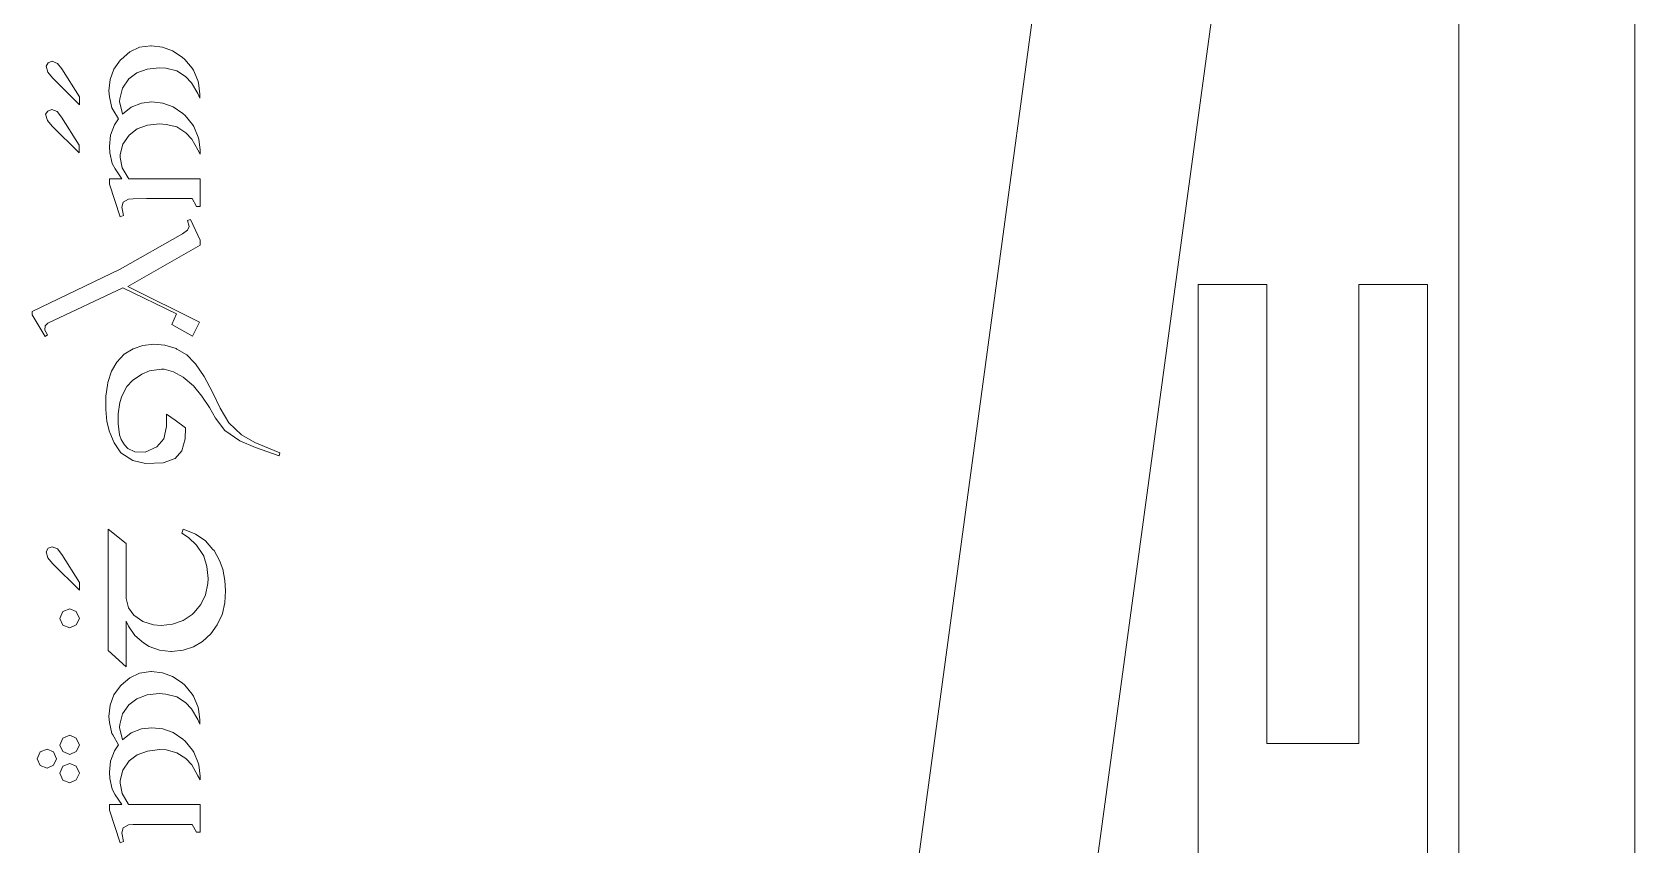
# Model space of a CAD drawing. Header units: inches. Extents: x -25.4 to 25.4, y -23 to 23.1.
# Drawn here: x 7.04 to 12.28, y 1.12 to 3.78 of the extents above; entities that cross this region are included whole.
import ezdxf

# ---------------------------------------------------------------- set-up
doc = ezdxf.new("R2010")
doc.units = ezdxf.units.IN
doc.header["$MEASUREMENT"] = 0
doc.layers.add('cut', color=6, linetype='Continuous', lineweight=0)
doc.layers.add('etch', color=1, linetype='Continuous', lineweight=0)

msp = doc.modelspace()

# ---------------------------------------------------------------- linework, layer by layer
at = {"layer": 'cut', "color": 6, "lineweight": 9, "true_color": 0xff00ff}
for points in [[(12.2776, -18.9912), (12.2776, -18.9912), (12.2776, 13.1996), (12.2776, 13.1996)], [(11.3387, 11.4337), (11.3387, 11.4337), (7.7494, -15.0549), (7.7494, -15.0549)], [(8.3689, -14.7462), (8.3689, -14.7462), (11.7022, 9.7698), (11.7022, 9.7698)], [(11.7022, 9.7698), (11.7022, 9.7698), (11.7022, -17.6314), (11.7022, -17.6314)], [(11.0747, 2.9563), (11.0747, 2.9563), (10.8497, 2.9563), (10.8497, 2.9563)], [(10.8497, 2.9563), (10.8497, 2.9563), (10.8497, -1.5437), (10.8497, -1.5437)], [(11.0747, 1.4563), (11.0747, 1.4563), (11.0747, 2.9563), (11.0747, 2.9563)], [(11.5997, 2.9563), (11.5997, 2.9563), (11.3747, 2.9563), (11.3747, 2.9563)], [(11.3747, 2.9563), (11.3747, 2.9563), (11.3747, 1.4563), (11.3747, 1.4563)], [(11.5997, 2.9563), (11.5997, 2.9563), (11.5997, -1.5437), (11.5997, -1.5437)], [(11.3747, 1.4563), (11.3747, 1.4563), (11.0747, 1.4563), (11.0747, 1.4563)]]:
    msp.add_open_spline(points, degree=3, dxfattribs=at)
at = {"layer": 'cut', "color": 1, "lineweight": 9, "true_color": 0xff0000}
for points in [[(7.3899, 3.7313), (7.3899, 3.7313), (7.3579, 3.7163), (7.3579, 3.7163)], [(7.4265, 3.736), (7.4265, 3.736), (7.3899, 3.7313), (7.3899, 3.7313)], [(7.4284, 3.736), (7.4284, 3.736), (7.4265, 3.736), (7.4265, 3.736)], [(7.4651, 3.7322), (7.4651, 3.7322), (7.4284, 3.736), (7.4284, 3.736)], [(7.4979, 3.72), (7.4979, 3.72), (7.4651, 3.7322), (7.4651, 3.7322)], [(7.529, 3.6993), (7.529, 3.6993), (7.4979, 3.72), (7.4979, 3.72)], [(7.0844, 3.6702), (7.0844, 3.6702), (7.091, 3.6805), (7.091, 3.6805)], [(7.0901, 3.6505), (7.0901, 3.6505), (7.0844, 3.6702), (7.0844, 3.6702)], [(7.091, 3.6805), (7.091, 3.6805), (7.1042, 3.6862), (7.1042, 3.6862)], [(7.1042, 3.6862), (7.1042, 3.6862), (7.1211, 3.6787), (7.1211, 3.6787)], [(7.1211, 3.6787), (7.1211, 3.6787), (7.1352, 3.6608), (7.1352, 3.6608)], [(7.3278, 3.6899), (7.3278, 3.6899), (7.3062, 3.6599), (7.3062, 3.6599)], [(7.3297, 3.6918), (7.3297, 3.6918), (7.3278, 3.6899), (7.3278, 3.6899)], [(7.3579, 3.7163), (7.3579, 3.7163), (7.3297, 3.6918), (7.3297, 3.6918)], [(7.5374, 3.6918), (7.5374, 3.6918), (7.529, 3.6993), (7.529, 3.6993)], [(7.5619, 3.6627), (7.5619, 3.6627), (7.5374, 3.6918), (7.5374, 3.6918)], [(7.1051, 3.6317), (7.1051, 3.6317), (7.0901, 3.6505), (7.0901, 3.6505)], [(7.1934, 3.5433), (7.1934, 3.5433), (7.1051, 3.6317), (7.1051, 3.6317)], [(7.1352, 3.6608), (7.1352, 3.6608), (7.1934, 3.5696), (7.1934, 3.5696)], [(7.294, 3.626), (7.294, 3.626), (7.2893, 3.5894), (7.2893, 3.5894)], [(7.3062, 3.6599), (7.3062, 3.6599), (7.294, 3.626), (7.294, 3.626)], [(7.3335, 3.5978), (7.3335, 3.5978), (7.3551, 3.6279), (7.3551, 3.6279)], [(7.3551, 3.6279), (7.3551, 3.6279), (7.3805, 3.6476), (7.3805, 3.6476)], [(7.3805, 3.6476), (7.3805, 3.6476), (7.4143, 3.6599), (7.4143, 3.6599)], [(7.4143, 3.6599), (7.4143, 3.6599), (7.4538, 3.6646), (7.4538, 3.6646)], [(7.4538, 3.6646), (7.4538, 3.6646), (7.4754, 3.6627), (7.4754, 3.6627)], [(7.4754, 3.6627), (7.4754, 3.6627), (7.5111, 3.6542), (7.5111, 3.6542)], [(7.5111, 3.6542), (7.5111, 3.6542), (7.5402, 3.6354), (7.5402, 3.6354)], [(7.5402, 3.6354), (7.5402, 3.6354), (7.56, 3.6148), (7.56, 3.6148)], [(7.5656, 3.6561), (7.5656, 3.6561), (7.5619, 3.6627), (7.5619, 3.6627)], [(7.5806, 3.6223), (7.5806, 3.6223), (7.5656, 3.6561), (7.5656, 3.6561)], [(7.5825, 3.6148), (7.5825, 3.6148), (7.5806, 3.6223), (7.5806, 3.6223)], [(7.1934, 3.5696), (7.1934, 3.5696), (7.1934, 3.5433), (7.1934, 3.5433)], [(7.2893, 3.5894), (7.2893, 3.5894), (7.2912, 3.5696), (7.2912, 3.5696)], [(7.2912, 3.5696), (7.2912, 3.5696), (7.2996, 3.5339), (7.2996, 3.5339)], [(7.3241, 3.5537), (7.3241, 3.5537), (7.325, 3.5631), (7.325, 3.5631)], [(7.325, 3.5631), (7.325, 3.5631), (7.3335, 3.5978), (7.3335, 3.5978)], [(7.56, 3.6148), (7.56, 3.6148), (7.5797, 3.58), (7.5797, 3.58)], [(7.5797, 3.58), (7.5797, 3.58), (7.5872, 3.5649), (7.5872, 3.5649)], [(7.5863, 3.5781), (7.5863, 3.5781), (7.5825, 3.6148), (7.5825, 3.6148)], [(7.5872, 3.5649), (7.5872, 3.5649), (7.5863, 3.5781), (7.5863, 3.5781)], [(7.0826, 3.5123), (7.0826, 3.5123), (7.0901, 3.5227), (7.0901, 3.5227)], [(7.0891, 3.4926), (7.0891, 3.4926), (7.0826, 3.5123), (7.0826, 3.5123)], [(7.0901, 3.5227), (7.0901, 3.5227), (7.1032, 3.5283), (7.1032, 3.5283)], [(7.1032, 3.5283), (7.1032, 3.5283), (7.1201, 3.5217), (7.1201, 3.5217)], [(7.1201, 3.5217), (7.1201, 3.5217), (7.1342, 3.5029), (7.1342, 3.5029)], [(7.2996, 3.5339), (7.2996, 3.5339), (7.3025, 3.5283), (7.3025, 3.5283)], [(7.3025, 3.5283), (7.3025, 3.5283), (7.3213, 3.4973), (7.3213, 3.4973)], [(7.3325, 3.518), (7.3325, 3.518), (7.3241, 3.5537), (7.3241, 3.5537)], [(7.3344, 3.5133), (7.3344, 3.5133), (7.3325, 3.518), (7.3325, 3.518)], [(7.3626, 3.5358), (7.3626, 3.5358), (7.3344, 3.5133), (7.3344, 3.5133)], [(7.3964, 3.549), (7.3964, 3.549), (7.3626, 3.5358), (7.3626, 3.5358)], [(7.4303, 3.5527), (7.4303, 3.5527), (7.3964, 3.549), (7.3964, 3.549)], [(7.466, 3.549), (7.466, 3.549), (7.4303, 3.5527), (7.4303, 3.5527)], [(7.4998, 3.5368), (7.4998, 3.5368), (7.466, 3.549), (7.466, 3.549)], [(7.5308, 3.5151), (7.5308, 3.5151), (7.4998, 3.5368), (7.4998, 3.5368)], [(7.5384, 3.5086), (7.5384, 3.5086), (7.5308, 3.5151), (7.5308, 3.5151)], [(7.1042, 3.4738), (7.1042, 3.4738), (7.0891, 3.4926), (7.0891, 3.4926)], [(7.1925, 3.3864), (7.1925, 3.3864), (7.1042, 3.4738), (7.1042, 3.4738)], [(7.1342, 3.5029), (7.1342, 3.5029), (7.1925, 3.4118), (7.1925, 3.4118)], [(7.3081, 3.4775), (7.3081, 3.4775), (7.2949, 3.4437), (7.2949, 3.4437)], [(7.3213, 3.4973), (7.3213, 3.4973), (7.3081, 3.4775), (7.3081, 3.4775)], [(7.356, 3.4446), (7.356, 3.4446), (7.3823, 3.4644), (7.3823, 3.4644)], [(7.3823, 3.4644), (7.3823, 3.4644), (7.4152, 3.4766), (7.4152, 3.4766)], [(7.4152, 3.4766), (7.4152, 3.4766), (7.4547, 3.4813), (7.4547, 3.4813)], [(7.4547, 3.4813), (7.4547, 3.4813), (7.4763, 3.4794), (7.4763, 3.4794)], [(7.4763, 3.4794), (7.4763, 3.4794), (7.512, 3.471), (7.512, 3.471)], [(7.512, 3.471), (7.512, 3.471), (7.5412, 3.4522), (7.5412, 3.4522)], [(7.5628, 3.4794), (7.5628, 3.4794), (7.5384, 3.5086), (7.5384, 3.5086)], [(7.5675, 3.4728), (7.5675, 3.4728), (7.5628, 3.4794), (7.5628, 3.4794)], [(7.5816, 3.4381), (7.5816, 3.4381), (7.5675, 3.4728), (7.5675, 3.4728)], [(7.1925, 3.4118), (7.1925, 3.4118), (7.1925, 3.3864), (7.1925, 3.3864)], [(7.2949, 3.4437), (7.2949, 3.4437), (7.2912, 3.4071), (7.2912, 3.4071)], [(7.2912, 3.4071), (7.2912, 3.4071), (7.2921, 3.3864), (7.2921, 3.3864)], [(7.326, 3.3807), (7.326, 3.3807), (7.3354, 3.4146), (7.3354, 3.4146)], [(7.3354, 3.4146), (7.3354, 3.4146), (7.356, 3.4446), (7.356, 3.4446)], [(7.5412, 3.4522), (7.5412, 3.4522), (7.5609, 3.4315), (7.5609, 3.4315)], [(7.5609, 3.4315), (7.5609, 3.4315), (7.5806, 3.3958), (7.5806, 3.3958)], [(7.5835, 3.4315), (7.5835, 3.4315), (7.5816, 3.4381), (7.5816, 3.4381)], [(7.5882, 3.3948), (7.5882, 3.3948), (7.5835, 3.4315), (7.5835, 3.4315)], [(7.2921, 3.3864), (7.2921, 3.3864), (7.3006, 3.3516), (7.3006, 3.3516)], [(7.326, 3.3713), (7.326, 3.3713), (7.326, 3.3807), (7.326, 3.3807)], [(7.3325, 3.3375), (7.3325, 3.3375), (7.326, 3.3713), (7.326, 3.3713)], [(7.5806, 3.3958), (7.5806, 3.3958), (7.5882, 3.3826), (7.5882, 3.3826)], [(7.5882, 3.3826), (7.5882, 3.3826), (7.5882, 3.3948), (7.5882, 3.3948)], [(7.2912, 3.3018), (7.2912, 3.3018), (7.2912, 3.2839), (7.2912, 3.2839)], [(7.3316, 3.3018), (7.3316, 3.3018), (7.2912, 3.3018), (7.2912, 3.3018)], [(7.3006, 3.3516), (7.3006, 3.3516), (7.31, 3.3338), (7.31, 3.3338)], [(7.31, 3.3338), (7.31, 3.3338), (7.3316, 3.3018), (7.3316, 3.3018)], [(7.3523, 3.3046), (7.3523, 3.3046), (7.3325, 3.3375), (7.3325, 3.3375)], [(7.3542, 3.3018), (7.3542, 3.3018), (7.3523, 3.3046), (7.3523, 3.3046)], [(7.5882, 3.3018), (7.5882, 3.3018), (7.3542, 3.3018), (7.3542, 3.3018)], [(7.5882, 3.2116), (7.5882, 3.2116), (7.5882, 3.3018), (7.5882, 3.3018)], [(7.2912, 3.2839), (7.2912, 3.2839), (7.326, 3.1768), (7.326, 3.1768)], [(7.3316, 3.2088), (7.3316, 3.2088), (7.3363, 3.2257), (7.3363, 3.2257)], [(7.3372, 3.1815), (7.3372, 3.1815), (7.3316, 3.2088), (7.3316, 3.2088)], [(7.3363, 3.2257), (7.3363, 3.2257), (7.3532, 3.2351), (7.3532, 3.2351)], [(7.3532, 3.2351), (7.3532, 3.2351), (7.3692, 3.236), (7.3692, 3.236)], [(7.3692, 3.236), (7.3692, 3.236), (7.4124, 3.237), (7.4124, 3.237)], [(7.4124, 3.237), (7.4124, 3.237), (7.5619, 3.237), (7.5619, 3.237)], [(7.5619, 3.237), (7.5619, 3.237), (7.5759, 3.2116), (7.5759, 3.2116)], [(7.5759, 3.2116), (7.5759, 3.2116), (7.5882, 3.2116), (7.5882, 3.2116)], [(7.326, 3.1768), (7.326, 3.1768), (7.3372, 3.1815), (7.3372, 3.1815)], [(7.5562, 3.1684), (7.5562, 3.1684), (7.5468, 3.1655), (7.5468, 3.1655)], [(7.5468, 3.1655), (7.5468, 3.1655), (7.5515, 3.1458), (7.5515, 3.1458)], [(7.5515, 3.1458), (7.5515, 3.1458), (7.5468, 3.1336), (7.5468, 3.1336)], [(7.5882, 3.1016), (7.5882, 3.1016), (7.5562, 3.1684), (7.5562, 3.1684)], [(7.5468, 3.1336), (7.5468, 3.1336), (7.5299, 3.1214), (7.5299, 3.1214)], [(7.5882, 3.0847), (7.5882, 3.0847), (7.5882, 3.1016), (7.5882, 3.1016)]]:
    msp.add_open_spline(points, degree=3, dxfattribs=at)
at = {"layer": 'etch', "color": 1, "lineweight": 9, "true_color": 0xff0000}
for points in [[(7.5299, 3.1214), (7.5299, 3.1214), (7.3269, 3.0067), (7.3269, 3.0067)], [(7.3513, 2.9494), (7.3513, 2.9494), (7.5882, 3.0847), (7.5882, 3.0847)], [(7.3269, 3.0067), (7.3269, 3.0067), (7.0384, 2.8676), (7.0384, 2.8676)], [(7.0901, 2.83), (7.0901, 2.83), (7.3354, 2.9456), (7.3354, 2.9456)], [(7.3354, 2.9456), (7.3354, 2.9456), (7.5102, 2.8601), (7.5102, 2.8601)], [(7.5853, 2.8328), (7.5853, 2.8328), (7.3513, 2.9494), (7.3513, 2.9494)], [(7.0384, 2.8676), (7.0384, 2.8676), (7.0384, 2.8573), (7.0384, 2.8573)], [(7.0384, 2.8573), (7.0384, 2.8573), (7.0807, 2.7859), (7.0807, 2.7859)], [(7.0816, 2.8206), (7.0816, 2.8206), (7.0901, 2.83), (7.0901, 2.83)], [(7.5102, 2.8601), (7.5102, 2.8601), (7.4951, 2.8253), (7.4951, 2.8253)], [(7.5628, 2.7868), (7.5628, 2.7868), (7.5853, 2.8328), (7.5853, 2.8328)], [(7.0797, 2.8065), (7.0797, 2.8065), (7.0816, 2.8206), (7.0816, 2.8206)], [(7.0891, 2.7915), (7.0891, 2.7915), (7.0797, 2.8065), (7.0797, 2.8065)], [(7.0807, 2.7859), (7.0807, 2.7859), (7.0891, 2.7915), (7.0891, 2.7915)], [(7.4951, 2.8253), (7.4951, 2.8253), (7.5628, 2.7868), (7.5628, 2.7868)], [(7.3391, 2.7285), (7.3391, 2.7285), (7.3156, 2.7022), (7.3156, 2.7022)], [(7.3692, 2.7464), (7.3692, 2.7464), (7.3391, 2.7285), (7.3391, 2.7285)], [(7.4002, 2.7567), (7.4002, 2.7567), (7.3692, 2.7464), (7.3692, 2.7464)], [(7.4359, 2.7614), (7.4359, 2.7614), (7.4002, 2.7567), (7.4002, 2.7567)], [(7.4726, 2.7577), (7.4726, 2.7577), (7.4359, 2.7614), (7.4359, 2.7614)], [(7.5092, 2.7473), (7.5092, 2.7473), (7.4726, 2.7577), (7.4726, 2.7577)], [(7.512, 2.7454), (7.512, 2.7454), (7.5092, 2.7473), (7.5092, 2.7473)], [(7.544, 2.7266), (7.544, 2.7266), (7.512, 2.7454), (7.512, 2.7454)], [(7.5694, 2.7003), (7.5694, 2.7003), (7.544, 2.7266), (7.544, 2.7266)], [(7.2978, 2.6731), (7.2978, 2.6731), (7.2865, 2.6364), (7.2865, 2.6364)], [(7.3156, 2.7022), (7.3156, 2.7022), (7.2978, 2.6731), (7.2978, 2.6731)], [(7.3974, 2.6637), (7.3974, 2.6637), (7.4228, 2.674), (7.4228, 2.674)], [(7.4228, 2.674), (7.4228, 2.674), (7.4613, 2.6797), (7.4613, 2.6797)], [(7.4613, 2.6797), (7.4613, 2.6797), (7.4707, 2.6797), (7.4707, 2.6797)], [(7.4707, 2.6797), (7.4707, 2.6797), (7.5008, 2.6712), (7.5008, 2.6712)], [(7.5722, 2.6966), (7.5722, 2.6966), (7.5694, 2.7003), (7.5694, 2.7003)], [(7.6004, 2.6552), (7.6004, 2.6552), (7.5722, 2.6966), (7.5722, 2.6966)], [(7.2846, 2.627), (7.2846, 2.627), (7.2799, 2.5913), (7.2799, 2.5913)], [(7.2865, 2.6364), (7.2865, 2.6364), (7.2846, 2.627), (7.2846, 2.627)], [(7.3316, 2.5913), (7.3316, 2.5913), (7.3485, 2.6233), (7.3485, 2.6233)], [(7.3485, 2.6233), (7.3485, 2.6233), (7.3664, 2.643), (7.3664, 2.643)], [(7.3664, 2.643), (7.3664, 2.643), (7.3974, 2.6637), (7.3974, 2.6637)], [(7.5008, 2.6712), (7.5008, 2.6712), (7.5327, 2.6533), (7.5327, 2.6533)], [(7.5327, 2.6533), (7.5327, 2.6533), (7.5656, 2.6251), (7.5656, 2.6251)], [(7.5656, 2.6251), (7.5656, 2.6251), (7.5938, 2.5913), (7.5938, 2.5913)], [(7.6286, 2.6045), (7.6286, 2.6045), (7.6004, 2.6552), (7.6004, 2.6552)], [(7.2799, 2.5913), (7.2799, 2.5913), (7.279, 2.5509), (7.279, 2.5509)], [(7.3203, 2.534), (7.3203, 2.534), (7.325, 2.5706), (7.325, 2.5706)], [(7.325, 2.5706), (7.325, 2.5706), (7.3316, 2.5913), (7.3316, 2.5913)], [(7.5938, 2.5913), (7.5938, 2.5913), (7.6182, 2.5547), (7.6182, 2.5547)], [(7.653, 2.5518), (7.653, 2.5518), (7.6286, 2.6045), (7.6286, 2.6045)], [(7.279, 2.5509), (7.279, 2.5509), (7.279, 2.5481), (7.279, 2.5481)], [(7.279, 2.5481), (7.279, 2.5481), (7.2827, 2.5086), (7.2827, 2.5086)], [(7.3194, 2.502), (7.3194, 2.502), (7.3203, 2.534), (7.3203, 2.534)], [(7.5064, 2.5133), (7.5064, 2.5133), (7.4773, 2.5321), (7.4773, 2.5321)], [(7.4773, 2.5321), (7.4773, 2.5321), (7.4773, 2.4917), (7.4773, 2.4917)], [(7.6182, 2.5547), (7.6182, 2.5547), (7.638, 2.5199), (7.638, 2.5199)], [(7.638, 2.5199), (7.638, 2.5199), (7.669, 2.4795), (7.669, 2.4795)], [(7.6812, 2.5039), (7.6812, 2.5039), (7.653, 2.5518), (7.653, 2.5518)], [(7.2827, 2.5086), (7.2827, 2.5086), (7.2912, 2.4748), (7.2912, 2.4748)], [(7.2912, 2.4748), (7.2912, 2.4748), (7.2921, 2.472), (7.2921, 2.472)], [(7.2921, 2.472), (7.2921, 2.472), (7.3072, 2.4391), (7.3072, 2.4391)], [(7.3241, 2.4644), (7.3241, 2.4644), (7.3194, 2.502), (7.3194, 2.502)], [(7.3297, 2.4494), (7.3297, 2.4494), (7.3241, 2.4644), (7.3241, 2.4644)], [(7.4773, 2.4917), (7.4773, 2.4917), (7.4688, 2.4522), (7.4688, 2.4522)], [(7.5402, 2.4879), (7.5402, 2.4879), (7.5064, 2.5133), (7.5064, 2.5133)], [(7.5384, 2.4513), (7.5384, 2.4513), (7.5402, 2.4879), (7.5402, 2.4879)], [(7.669, 2.4795), (7.669, 2.4795), (7.7179, 2.4456), (7.7179, 2.4456)], [(7.7235, 2.4654), (7.7235, 2.4654), (7.6812, 2.5039), (7.6812, 2.5039)], [(7.7667, 2.44), (7.7667, 2.44), (7.7235, 2.4654), (7.7235, 2.4654)], [(7.3072, 2.4391), (7.3072, 2.4391), (7.3288, 2.4062), (7.3288, 2.4062)], [(7.341, 2.4325), (7.341, 2.4325), (7.3297, 2.4494), (7.3297, 2.4494)], [(7.3513, 2.4203), (7.3513, 2.4203), (7.341, 2.4325), (7.341, 2.4325)], [(7.3739, 2.4099), (7.3739, 2.4099), (7.3513, 2.4203), (7.3513, 2.4203)], [(7.4463, 2.4259), (7.4463, 2.4259), (7.4077, 2.4081), (7.4077, 2.4081)], [(7.4688, 2.4522), (7.4688, 2.4522), (7.4463, 2.4259), (7.4463, 2.4259)], [(7.5064, 2.3874), (7.5064, 2.3874), (7.528, 2.4128), (7.528, 2.4128)], [(7.528, 2.4128), (7.528, 2.4128), (7.5384, 2.4513), (7.5384, 2.4513)], [(7.7179, 2.4456), (7.7179, 2.4456), (7.7686, 2.424), (7.7686, 2.424)], [(7.8485, 2.4062), (7.8485, 2.4062), (7.7667, 2.44), (7.7667, 2.44)], [(7.7686, 2.424), (7.7686, 2.424), (7.8457, 2.3968), (7.8457, 2.3968)], [(7.3288, 2.4062), (7.3288, 2.4062), (7.3673, 2.3808), (7.3673, 2.3808)], [(7.3673, 2.3808), (7.3673, 2.3808), (7.4096, 2.3714), (7.4096, 2.3714)], [(7.4077, 2.4081), (7.4077, 2.4081), (7.3739, 2.4099), (7.3739, 2.4099)], [(7.4096, 2.3714), (7.4096, 2.3714), (7.4669, 2.3733), (7.4669, 2.3733)], [(7.4669, 2.3733), (7.4669, 2.3733), (7.5064, 2.3874), (7.5064, 2.3874)], [(7.8457, 2.3968), (7.8457, 2.3968), (7.8485, 2.4062), (7.8485, 2.4062)], [(7.2874, 2.1562), (7.2874, 2.1562), (7.2874, 1.7605), (7.2874, 1.7605)], [(7.3457, 2.1101), (7.3457, 2.1101), (7.2874, 2.1562), (7.2874, 2.1562)], [(7.5327, 2.1562), (7.5327, 2.1562), (7.528, 2.144), (7.528, 2.144)], [(7.5684, 2.143), (7.5684, 2.143), (7.5327, 2.1562), (7.5327, 2.1562)], [(7.091, 2.0942), (7.091, 2.0942), (7.1042, 2.0989), (7.1042, 2.0989)], [(7.1042, 2.0989), (7.1042, 2.0989), (7.1211, 2.0923), (7.1211, 2.0923)], [(7.3457, 1.9306), (7.3457, 1.9306), (7.3457, 2.1101), (7.3457, 2.1101)], [(7.528, 2.144), (7.528, 2.144), (7.5496, 2.1299), (7.5496, 2.1299)], [(7.5496, 2.1299), (7.5496, 2.1299), (7.5759, 2.1045), (7.5759, 2.1045)], [(7.5731, 2.1402), (7.5731, 2.1402), (7.5684, 2.143), (7.5684, 2.143)], [(7.6041, 2.1195), (7.6041, 2.1195), (7.5731, 2.1402), (7.5731, 2.1402)], [(7.5759, 2.1045), (7.5759, 2.1045), (7.5966, 2.0744), (7.5966, 2.0744)], [(7.6051, 2.1186), (7.6051, 2.1186), (7.6041, 2.1195), (7.6041, 2.1195)], [(7.6295, 2.0904), (7.6295, 2.0904), (7.6051, 2.1186), (7.6051, 2.1186)], [(7.0844, 2.0829), (7.0844, 2.0829), (7.091, 2.0942), (7.091, 2.0942)], [(7.0901, 2.0631), (7.0901, 2.0631), (7.0844, 2.0829), (7.0844, 2.0829)], [(7.1051, 2.0444), (7.1051, 2.0444), (7.0901, 2.0631), (7.0901, 2.0631)], [(7.1934, 1.9569), (7.1934, 1.9569), (7.1051, 2.0444), (7.1051, 2.0444)], [(7.1211, 2.0923), (7.1211, 2.0923), (7.1352, 2.0735), (7.1352, 2.0735)], [(7.1352, 2.0735), (7.1352, 2.0735), (7.1934, 1.9823), (7.1934, 1.9823)], [(7.5966, 2.0744), (7.5966, 2.0744), (7.5994, 2.0688), (7.5994, 2.0688)], [(7.5994, 2.0688), (7.5994, 2.0688), (7.6098, 2.035), (7.6098, 2.035)], [(7.6333, 2.0866), (7.6333, 2.0866), (7.6295, 2.0904), (7.6295, 2.0904)], [(7.6511, 2.0547), (7.6511, 2.0547), (7.6333, 2.0866), (7.6333, 2.0866)], [(7.6615, 2.0256), (7.6615, 2.0256), (7.6511, 2.0547), (7.6511, 2.0547)], [(7.6098, 2.035), (7.6098, 2.035), (7.6135, 1.9955), (7.6135, 1.9955)], [(7.6135, 1.9955), (7.6135, 1.9955), (7.6126, 1.9786), (7.6126, 1.9786)], [(7.669, 1.9889), (7.669, 1.9889), (7.6615, 2.0256), (7.6615, 2.0256)], [(7.1934, 1.9823), (7.1934, 1.9823), (7.1934, 1.9569), (7.1934, 1.9569)], [(7.6051, 1.9419), (7.6051, 1.9419), (7.59, 1.91), (7.59, 1.91)], [(7.6126, 1.9786), (7.6126, 1.9786), (7.6051, 1.9419), (7.6051, 1.9419)], [(7.6709, 1.9551), (7.6709, 1.9551), (7.669, 1.9889), (7.669, 1.9889)], [(7.669, 1.9156), (7.669, 1.9156), (7.6709, 1.9551), (7.6709, 1.9551)], [(7.1295, 1.8649), (7.1295, 1.8649), (7.1389, 1.8874), (7.1389, 1.8874)], [(7.1389, 1.8874), (7.1389, 1.8874), (7.1615, 1.8968), (7.1615, 1.8968)], [(7.1615, 1.8968), (7.1615, 1.8968), (7.1831, 1.8874), (7.1831, 1.8874)], [(7.1831, 1.8874), (7.1831, 1.8874), (7.1934, 1.8649), (7.1934, 1.8649)], [(7.3532, 1.8996), (7.3532, 1.8996), (7.3457, 1.9306), (7.3457, 1.9306)], [(7.3711, 1.8752), (7.3711, 1.8752), (7.3532, 1.8996), (7.3532, 1.8996)], [(7.59, 1.91), (7.59, 1.91), (7.5675, 1.8836), (7.5675, 1.8836)], [(7.6605, 1.8808), (7.6605, 1.8808), (7.669, 1.9156), (7.669, 1.9156)], [(7.1389, 1.8432), (7.1389, 1.8432), (7.1295, 1.8649), (7.1295, 1.8649)], [(7.1615, 1.8338), (7.1615, 1.8338), (7.1389, 1.8432), (7.1389, 1.8432)], [(7.1831, 1.8442), (7.1831, 1.8442), (7.1615, 1.8338), (7.1615, 1.8338)], [(7.1934, 1.8649), (7.1934, 1.8649), (7.1831, 1.8442), (7.1831, 1.8442)], [(7.3457, 1.707), (7.3457, 1.707), (7.3457, 1.8555), (7.3457, 1.8555)], [(7.3457, 1.8555), (7.3457, 1.8555), (7.3532, 1.8395), (7.3532, 1.8395)], [(7.3532, 1.8395), (7.3532, 1.8395), (7.3748, 1.8094), (7.3748, 1.8094)], [(7.4002, 1.8545), (7.4002, 1.8545), (7.3711, 1.8752), (7.3711, 1.8752)], [(7.435, 1.8442), (7.435, 1.8442), (7.4002, 1.8545), (7.4002, 1.8545)], [(7.4604, 1.8423), (7.4604, 1.8423), (7.435, 1.8442), (7.435, 1.8442)], [(7.4979, 1.8461), (7.4979, 1.8461), (7.4604, 1.8423), (7.4604, 1.8423)], [(7.5318, 1.8583), (7.5318, 1.8583), (7.4979, 1.8461), (7.4979, 1.8461)], [(7.5619, 1.878), (7.5619, 1.878), (7.5318, 1.8583), (7.5318, 1.8583)], [(7.5675, 1.8836), (7.5675, 1.8836), (7.5619, 1.878), (7.5619, 1.878)], [(7.6229, 1.815), (7.6229, 1.815), (7.6436, 1.8442), (7.6436, 1.8442)], [(7.6436, 1.8442), (7.6436, 1.8442), (7.6596, 1.878), (7.6596, 1.878)], [(7.6596, 1.878), (7.6596, 1.878), (7.6605, 1.8808), (7.6605, 1.8808)], [(7.3748, 1.8094), (7.3748, 1.8094), (7.403, 1.785), (7.403, 1.785)], [(7.403, 1.785), (7.403, 1.785), (7.4209, 1.7737), (7.4209, 1.7737)], [(7.5656, 1.7718), (7.5656, 1.7718), (7.5957, 1.7897), (7.5957, 1.7897)], [(7.5957, 1.7897), (7.5957, 1.7897), (7.6229, 1.815), (7.6229, 1.815)], [(7.2874, 1.7605), (7.2874, 1.7605), (7.3457, 1.707), (7.3457, 1.707)], [(7.4209, 1.7737), (7.4209, 1.7737), (7.4547, 1.7615), (7.4547, 1.7615)], [(7.4547, 1.7615), (7.4547, 1.7615), (7.4923, 1.7568), (7.4923, 1.7568)], [(7.4923, 1.7568), (7.4923, 1.7568), (7.4942, 1.7568), (7.4942, 1.7568)], [(7.4942, 1.7568), (7.4942, 1.7568), (7.5318, 1.7615), (7.5318, 1.7615)], [(7.5318, 1.7615), (7.5318, 1.7615), (7.5656, 1.7718), (7.5656, 1.7718)], [(7.3899, 1.6863), (7.3899, 1.6863), (7.3579, 1.6713), (7.3579, 1.6713)], [(7.4265, 1.691), (7.4265, 1.691), (7.3899, 1.6863), (7.3899, 1.6863)], [(7.4284, 1.691), (7.4284, 1.691), (7.4265, 1.691), (7.4265, 1.691)], [(7.4651, 1.6872), (7.4651, 1.6872), (7.4284, 1.691), (7.4284, 1.691)], [(7.4979, 1.675), (7.4979, 1.675), (7.4651, 1.6872), (7.4651, 1.6872)], [(7.3278, 1.6449), (7.3278, 1.6449), (7.3062, 1.6149), (7.3062, 1.6149)], [(7.3297, 1.6468), (7.3297, 1.6468), (7.3278, 1.6449), (7.3278, 1.6449)], [(7.3579, 1.6713), (7.3579, 1.6713), (7.3297, 1.6468), (7.3297, 1.6468)], [(7.529, 1.6543), (7.529, 1.6543), (7.4979, 1.675), (7.4979, 1.675)], [(7.5374, 1.6468), (7.5374, 1.6468), (7.529, 1.6543), (7.529, 1.6543)], [(7.5619, 1.6177), (7.5619, 1.6177), (7.5374, 1.6468), (7.5374, 1.6468)], [(7.294, 1.581), (7.294, 1.581), (7.2893, 1.5444), (7.2893, 1.5444)], [(7.3062, 1.6149), (7.3062, 1.6149), (7.294, 1.581), (7.294, 1.581)], [(7.3335, 1.5528), (7.3335, 1.5528), (7.3551, 1.5829), (7.3551, 1.5829)], [(7.3551, 1.5829), (7.3551, 1.5829), (7.3805, 1.6026), (7.3805, 1.6026)], [(7.3805, 1.6026), (7.3805, 1.6026), (7.4143, 1.6149), (7.4143, 1.6149)], [(7.4143, 1.6149), (7.4143, 1.6149), (7.4538, 1.6196), (7.4538, 1.6196)], [(7.4538, 1.6196), (7.4538, 1.6196), (7.4754, 1.6177), (7.4754, 1.6177)], [(7.4754, 1.6177), (7.4754, 1.6177), (7.5111, 1.6092), (7.5111, 1.6092)], [(7.5111, 1.6092), (7.5111, 1.6092), (7.5402, 1.5904), (7.5402, 1.5904)], [(7.5402, 1.5904), (7.5402, 1.5904), (7.56, 1.5698), (7.56, 1.5698)], [(7.5656, 1.6111), (7.5656, 1.6111), (7.5619, 1.6177), (7.5619, 1.6177)], [(7.5806, 1.5773), (7.5806, 1.5773), (7.5656, 1.6111), (7.5656, 1.6111)], [(7.5825, 1.5698), (7.5825, 1.5698), (7.5806, 1.5773), (7.5806, 1.5773)], [(7.2893, 1.5444), (7.2893, 1.5444), (7.2912, 1.5246), (7.2912, 1.5246)], [(7.2912, 1.5246), (7.2912, 1.5246), (7.2996, 1.4889), (7.2996, 1.4889)], [(7.325, 1.5181), (7.325, 1.5181), (7.3335, 1.5528), (7.3335, 1.5528)], [(7.56, 1.5698), (7.56, 1.5698), (7.5797, 1.535), (7.5797, 1.535)], [(7.5797, 1.535), (7.5797, 1.535), (7.5872, 1.5199), (7.5872, 1.5199)], [(7.5863, 1.5331), (7.5863, 1.5331), (7.5825, 1.5698), (7.5825, 1.5698)], [(7.5872, 1.5199), (7.5872, 1.5199), (7.5863, 1.5331), (7.5863, 1.5331)], [(7.1389, 1.4739), (7.1389, 1.4739), (7.1295, 1.4513), (7.1295, 1.4513)], [(7.1615, 1.4833), (7.1615, 1.4833), (7.1389, 1.4739), (7.1389, 1.4739)], [(7.1831, 1.4739), (7.1831, 1.4739), (7.1615, 1.4833), (7.1615, 1.4833)], [(7.1934, 1.4513), (7.1934, 1.4513), (7.1831, 1.4739), (7.1831, 1.4739)], [(7.2996, 1.4889), (7.2996, 1.4889), (7.3025, 1.4842), (7.3025, 1.4842)], [(7.3025, 1.4842), (7.3025, 1.4842), (7.3213, 1.4523), (7.3213, 1.4523)], [(7.3241, 1.5087), (7.3241, 1.5087), (7.325, 1.5181), (7.325, 1.5181)], [(7.3325, 1.473), (7.3325, 1.473), (7.3241, 1.5087), (7.3241, 1.5087)], [(7.3344, 1.4683), (7.3344, 1.4683), (7.3325, 1.473), (7.3325, 1.473)], [(7.3626, 1.4908), (7.3626, 1.4908), (7.3344, 1.4683), (7.3344, 1.4683)], [(7.3964, 1.504), (7.3964, 1.504), (7.3626, 1.4908), (7.3626, 1.4908)], [(7.4303, 1.5077), (7.4303, 1.5077), (7.3964, 1.504), (7.3964, 1.504)], [(7.466, 1.504), (7.466, 1.504), (7.4303, 1.5077), (7.4303, 1.5077)], [(7.4998, 1.4917), (7.4998, 1.4917), (7.466, 1.504), (7.466, 1.504)], [(7.5308, 1.4701), (7.5308, 1.4701), (7.4998, 1.4917), (7.4998, 1.4917)], [(7.5384, 1.4636), (7.5384, 1.4636), (7.5308, 1.4701), (7.5308, 1.4701)], [(7.0647, 1.4288), (7.0647, 1.4288), (7.0553, 1.4062), (7.0553, 1.4062)], [(7.0873, 1.4382), (7.0873, 1.4382), (7.0647, 1.4288), (7.0647, 1.4288)], [(7.1089, 1.4288), (7.1089, 1.4288), (7.0873, 1.4382), (7.0873, 1.4382)], [(7.1183, 1.4062), (7.1183, 1.4062), (7.1089, 1.4288), (7.1089, 1.4288)], [(7.1295, 1.4513), (7.1295, 1.4513), (7.1389, 1.4297), (7.1389, 1.4297)], [(7.1389, 1.4297), (7.1389, 1.4297), (7.1615, 1.4203), (7.1615, 1.4203)], [(7.1615, 1.4203), (7.1615, 1.4203), (7.1831, 1.4297), (7.1831, 1.4297)], [(7.1831, 1.4297), (7.1831, 1.4297), (7.1934, 1.4513), (7.1934, 1.4513)], [(7.3081, 1.4325), (7.3081, 1.4325), (7.2949, 1.3987), (7.2949, 1.3987)], [(7.3213, 1.4523), (7.3213, 1.4523), (7.3081, 1.4325), (7.3081, 1.4325)], [(7.356, 1.3996), (7.356, 1.3996), (7.3823, 1.4194), (7.3823, 1.4194)], [(7.3823, 1.4194), (7.3823, 1.4194), (7.4152, 1.4316), (7.4152, 1.4316)], [(7.4152, 1.4316), (7.4152, 1.4316), (7.4547, 1.4363), (7.4547, 1.4363)], [(7.4547, 1.4363), (7.4547, 1.4363), (7.4763, 1.4354), (7.4763, 1.4354)], [(7.4763, 1.4354), (7.4763, 1.4354), (7.512, 1.426), (7.512, 1.426)], [(7.512, 1.426), (7.512, 1.426), (7.5412, 1.4072), (7.5412, 1.4072)], [(7.5628, 1.4344), (7.5628, 1.4344), (7.5384, 1.4636), (7.5384, 1.4636)], [(7.5675, 1.4278), (7.5675, 1.4278), (7.5628, 1.4344), (7.5628, 1.4344)], [(7.5816, 1.3931), (7.5816, 1.3931), (7.5675, 1.4278), (7.5675, 1.4278)], [(7.0553, 1.4062), (7.0553, 1.4062), (7.0647, 1.3846), (7.0647, 1.3846)], [(7.0647, 1.3846), (7.0647, 1.3846), (7.0873, 1.3752), (7.0873, 1.3752)], [(7.0873, 1.3752), (7.0873, 1.3752), (7.1089, 1.3856), (7.1089, 1.3856)], [(7.1089, 1.3856), (7.1089, 1.3856), (7.1183, 1.4062), (7.1183, 1.4062)], [(7.1389, 1.3818), (7.1389, 1.3818), (7.1295, 1.3592), (7.1295, 1.3592)], [(7.1615, 1.3912), (7.1615, 1.3912), (7.1389, 1.3818), (7.1389, 1.3818)], [(7.1831, 1.3818), (7.1831, 1.3818), (7.1615, 1.3912), (7.1615, 1.3912)], [(7.1934, 1.3592), (7.1934, 1.3592), (7.1831, 1.3818), (7.1831, 1.3818)], [(7.2949, 1.3987), (7.2949, 1.3987), (7.2912, 1.3621), (7.2912, 1.3621)], [(7.326, 1.3357), (7.326, 1.3357), (7.3354, 1.3696), (7.3354, 1.3696)], [(7.3354, 1.3696), (7.3354, 1.3696), (7.356, 1.3996), (7.356, 1.3996)], [(7.5412, 1.4072), (7.5412, 1.4072), (7.5609, 1.3865), (7.5609, 1.3865)], [(7.5609, 1.3865), (7.5609, 1.3865), (7.5806, 1.3508), (7.5806, 1.3508)], [(7.5835, 1.3865), (7.5835, 1.3865), (7.5816, 1.3931), (7.5816, 1.3931)], [(7.5882, 1.3498), (7.5882, 1.3498), (7.5835, 1.3865), (7.5835, 1.3865)], [(7.1295, 1.3592), (7.1295, 1.3592), (7.1389, 1.3367), (7.1389, 1.3367)], [(7.1389, 1.3367), (7.1389, 1.3367), (7.1615, 1.3282), (7.1615, 1.3282)], [(7.1615, 1.3282), (7.1615, 1.3282), (7.1831, 1.3376), (7.1831, 1.3376)], [(7.1831, 1.3376), (7.1831, 1.3376), (7.1934, 1.3592), (7.1934, 1.3592)], [(7.2912, 1.3621), (7.2912, 1.3621), (7.2921, 1.3414), (7.2921, 1.3414)], [(7.2921, 1.3414), (7.2921, 1.3414), (7.3006, 1.3066), (7.3006, 1.3066)], [(7.326, 1.3263), (7.326, 1.3263), (7.326, 1.3357), (7.326, 1.3357)], [(7.3325, 1.2925), (7.3325, 1.2925), (7.326, 1.3263), (7.326, 1.3263)], [(7.5806, 1.3508), (7.5806, 1.3508), (7.5882, 1.3376), (7.5882, 1.3376)], [(7.5882, 1.3376), (7.5882, 1.3376), (7.5882, 1.3498), (7.5882, 1.3498)], [(7.3006, 1.3066), (7.3006, 1.3066), (7.31, 1.2888), (7.31, 1.2888)], [(7.31, 1.2888), (7.31, 1.2888), (7.3316, 1.2568), (7.3316, 1.2568)], [(7.3523, 1.2596), (7.3523, 1.2596), (7.3325, 1.2925), (7.3325, 1.2925)], [(7.3542, 1.2568), (7.3542, 1.2568), (7.3523, 1.2596), (7.3523, 1.2596)], [(7.2912, 1.2568), (7.2912, 1.2568), (7.2912, 1.2389), (7.2912, 1.2389)], [(7.3316, 1.2568), (7.3316, 1.2568), (7.2912, 1.2568), (7.2912, 1.2568)], [(7.2912, 1.2389), (7.2912, 1.2389), (7.326, 1.1318), (7.326, 1.1318)], [(7.5882, 1.2568), (7.5882, 1.2568), (7.3542, 1.2568), (7.3542, 1.2568)], [(7.5882, 1.1666), (7.5882, 1.1666), (7.5882, 1.2568), (7.5882, 1.2568)], [(7.3316, 1.1638), (7.3316, 1.1638), (7.3363, 1.1807), (7.3363, 1.1807)], [(7.3372, 1.1365), (7.3372, 1.1365), (7.3316, 1.1638), (7.3316, 1.1638)], [(7.3363, 1.1807), (7.3363, 1.1807), (7.3532, 1.1901), (7.3532, 1.1901)], [(7.3532, 1.1901), (7.3532, 1.1901), (7.3692, 1.191), (7.3692, 1.191)], [(7.3692, 1.191), (7.3692, 1.191), (7.4124, 1.192), (7.4124, 1.192)], [(7.4124, 1.192), (7.4124, 1.192), (7.5619, 1.192), (7.5619, 1.192)], [(7.5619, 1.192), (7.5619, 1.192), (7.5759, 1.1666), (7.5759, 1.1666)], [(7.5759, 1.1666), (7.5759, 1.1666), (7.5882, 1.1666), (7.5882, 1.1666)], [(7.326, 1.1318), (7.326, 1.1318), (7.3372, 1.1365), (7.3372, 1.1365)]]:
    msp.add_open_spline(points, degree=3, dxfattribs=at)

doc.saveas('drawing.dxf')
